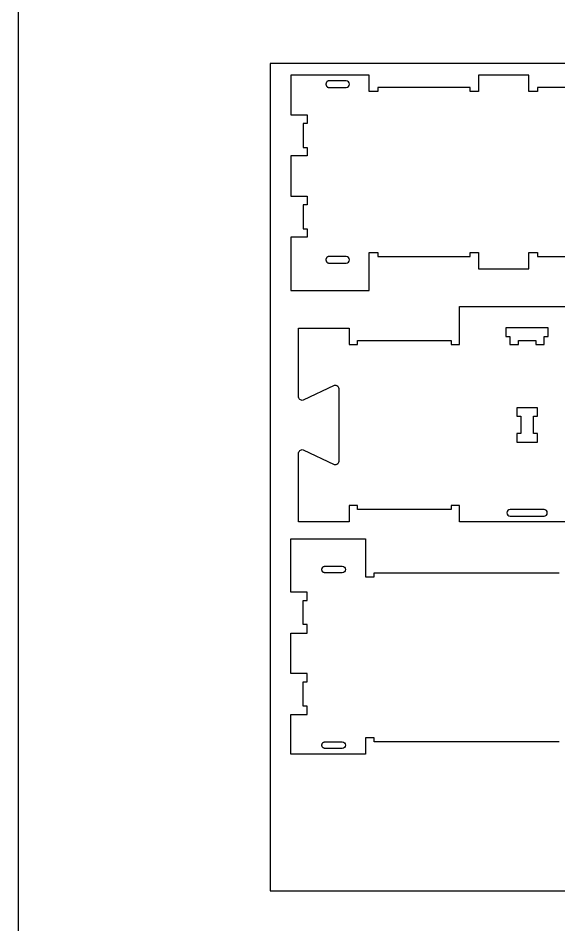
# Model space of a CAD drawing. Extents: x 2032 to 5216, y -10461 to -4867.
# Drawn here: x 2032 to 2830, y -8161 to -6824 of the extents above; entities that cross this region are included whole.
import ezdxf

# ---------------------------------------------------------------- set-up
doc = ezdxf.new("R2010")
doc.units = 0
for name, color, linetype in [('0_SHEET_SPRUCEPLY_2440X122', 1, 'CONTINUOUS'), ('3_ANYTOOL_CUTTHROUGH_INSID', 4, 'CONTINUOUS'), ('4_ANYTOOL_CUTTHROUGH_OUTSI', 5, 'CONTINUOUS'), ('DONOTCUT', 18, 'CONTINUOUS')]:
    doc.layers.add(name, color=color, linetype=linetype)

msp = doc.modelspace()

# ---------------------------------------------------------------- linework, layer by layer
at = {"layer": '0_SHEET_SPRUCEPLY_2440X122'}
msp.add_lwpolyline([(2403.9, -6891.2), (2403.9, -8111.2), (4843.9, -8111.2), (4843.9, -6891.2)], close=True, dxfattribs=at)
at = {"layer": '3_ANYTOOL_CUTTHROUGH_INSID', "color": 4}
for points in [[(2516.2, -6916.8), (2490.4, -6916.8), (2490.3, -6916.8), (2490.3, -6916.8), (2490.2, -6916.8), (2490.1, -6916.8), (2490, -6916.8), (2489.9, -6916.8), (2489.8, -6916.8), (2489.7, -6916.9), (2489.6, -6916.9), (2489.5, -6916.9), (2489.4, -6916.9), (2489.3, -6917), (2489.2, -6917), (2489.1, -6917), (2489, -6917.1), (2488.9, -6917.1), (2488.8, -6917.2), (2488.7, -6917.2), (2488.6, -6917.3), (2488.5, -6917.3), (2488.4, -6917.4), (2488.3, -6917.5), (2488.3, -6917.5), (2488.2, -6917.6), (2488.1, -6917.7), (2488, -6917.7), (2487.9, -6917.8), (2487.8, -6917.9), (2487.8, -6918), (2487.7, -6918), (2487.6, -6918.1), (2487.5, -6918.2), (2487.5, -6918.3), (2487.4, -6918.4), (2487.3, -6918.5), (2487.3, -6918.6), (2487.2, -6918.7), (2487.2, -6918.8), (2487.1, -6918.9), (2487, -6919), (2487, -6919.1), (2486.9, -6919.2), (2486.9, -6919.3), (2486.9, -6919.4), (2486.8, -6919.5), (2486.8, -6919.6), (2486.7, -6919.7), (2486.7, -6919.8), (2486.7, -6919.9), (2486.6, -6920), (2486.6, -6920.1), (2486.6, -6920.2), (2486.6, -6920.3), (2486.5, -6920.5), (2486.5, -6920.6), (2486.5, -6920.7), (2486.5, -6920.8), (2486.5, -6920.9), (2486.5, -6921), (2486.5, -6921.1), (2486.4, -6921.2), (2486.4, -6921.3), (2486.4, -6921.4), (2486.4, -6921.5), (2486.4, -6921.6), (2486.4, -6921.7), (2486.4, -6921.8), (2486.5, -6922), (2486.5, -6922.1), (2486.5, -6922.2), (2486.5, -6922.3), (2486.5, -6922.4), (2486.5, -6922.5), (2486.5, -6922.6), (2486.6, -6922.7), (2486.6, -6922.8), (2486.6, -6922.9), (2486.6, -6923), (2486.7, -6923.1), (2486.7, -6923.2), (2486.7, -6923.4), (2486.8, -6923.5), (2486.8, -6923.6), (2486.9, -6923.7), (2486.9, -6923.8), (2486.9, -6923.9), (2487, -6924), (2487, -6924.1), (2487.1, -6924.2), (2487.2, -6924.3), (2487.2, -6924.4), (2487.3, -6924.5), (2487.3, -6924.6), (2487.4, -6924.7), (2487.5, -6924.7), (2487.5, -6924.8), (2487.6, -6924.9), (2487.7, -6925), (2487.8, -6925.1), (2487.8, -6925.2), (2487.9, -6925.2), (2488, -6925.3), (2488.1, -6925.4), (2488.2, -6925.5), (2488.3, -6925.5), (2488.3, -6925.6), (2488.4, -6925.7), (2488.5, -6925.7), (2488.6, -6925.8), (2488.7, -6925.8), (2488.8, -6925.9), (2488.9, -6925.9), (2489, -6926), (2489.1, -6926), (2489.2, -6926), (2489.3, -6926.1), (2489.4, -6926.1), (2489.5, -6926.1), (2489.6, -6926.2), (2489.7, -6926.2), (2489.8, -6926.2), (2489.9, -6926.2), (2490, -6926.2), (2490.1, -6926.3), (2490.2, -6926.3), (2490.3, -6926.3), (2490.3, -6926.3), (2490.4, -6926.3), (2516.2, -6926.3, 1)], [(2516.2, -7185.3, 1), (2516.2, -7175.8), (2490.4, -7175.8), (2490.3, -7175.8), (2490.3, -7175.8), (2490.2, -7175.8), (2490.1, -7175.8), (2490, -7175.8), (2489.9, -7175.8), (2489.8, -7175.8), (2489.7, -7175.9), (2489.6, -7175.9), (2489.5, -7175.9), (2489.4, -7175.9), (2489.3, -7176), (2489.2, -7176), (2489.1, -7176), (2489, -7176.1), (2488.9, -7176.1), (2488.8, -7176.2), (2488.7, -7176.2), (2488.6, -7176.3), (2488.5, -7176.3), (2488.4, -7176.4), (2488.3, -7176.5), (2488.3, -7176.5), (2488.2, -7176.6), (2488.1, -7176.7), (2488, -7176.7), (2487.9, -7176.8), (2487.8, -7176.9), (2487.8, -7177), (2487.7, -7177), (2487.6, -7177.1), (2487.5, -7177.2), (2487.5, -7177.3), (2487.4, -7177.4), (2487.3, -7177.5), (2487.3, -7177.6), (2487.2, -7177.7), (2487.2, -7177.8), (2487.1, -7177.9), (2487, -7178), (2487, -7178.1), (2486.9, -7178.2), (2486.9, -7178.3), (2486.9, -7178.4), (2486.8, -7178.5), (2486.8, -7178.6), (2486.7, -7178.7), (2486.7, -7178.8), (2486.7, -7178.9), (2486.6, -7179), (2486.6, -7179.1), (2486.6, -7179.2), (2486.6, -7179.3), (2486.5, -7179.5), (2486.5, -7179.6), (2486.5, -7179.7), (2486.5, -7179.8), (2486.5, -7179.9), (2486.5, -7180), (2486.5, -7180.1), (2486.4, -7180.2), (2486.4, -7180.3), (2486.4, -7180.4), (2486.4, -7180.5), (2486.4, -7180.6), (2486.4, -7180.7), (2486.4, -7180.8), (2486.5, -7181), (2486.5, -7181.1), (2486.5, -7181.2), (2486.5, -7181.3), (2486.5, -7181.4), (2486.5, -7181.5), (2486.5, -7181.6), (2486.6, -7181.7), (2486.6, -7181.8), (2486.6, -7181.9), (2486.6, -7182), (2486.7, -7182.1), (2486.7, -7182.2), (2486.7, -7182.4), (2486.8, -7182.5), (2486.8, -7182.6), (2486.9, -7182.7), (2486.9, -7182.8), (2486.9, -7182.9), (2487, -7183), (2487, -7183.1), (2487.1, -7183.2), (2487.2, -7183.3), (2487.2, -7183.4), (2487.3, -7183.5), (2487.3, -7183.6), (2487.4, -7183.7), (2487.5, -7183.7), (2487.5, -7183.8), (2487.6, -7183.9), (2487.7, -7184), (2487.8, -7184.1), (2487.8, -7184.2), (2487.9, -7184.2), (2488, -7184.3), (2488.1, -7184.4), (2488.2, -7184.5), (2488.3, -7184.5), (2488.3, -7184.6), (2488.4, -7184.7), (2488.5, -7184.7), (2488.6, -7184.8), (2488.7, -7184.8), (2488.8, -7184.9), (2488.9, -7184.9), (2489, -7185), (2489.1, -7185), (2489.2, -7185), (2489.3, -7185.1), (2489.4, -7185.1), (2489.5, -7185.1), (2489.6, -7185.2), (2489.7, -7185.2), (2489.8, -7185.2), (2489.9, -7185.2), (2490, -7185.2), (2490.1, -7185.3), (2490.2, -7185.3), (2490.3, -7185.3), (2490.3, -7185.3), (2490.4, -7185.3)], [(2758.3, -7558.4), (2808.3, -7558.4, 1), (2808.3, -7548.9), (2758.3, -7548.9, 1)], [(2510.3, -7632.5, -1), (2510.3, -7642), (2484.5, -7642), (2484.5, -7642), (2484.4, -7642), (2484.3, -7642), (2484.2, -7642), (2484.1, -7641.9), (2484, -7641.9), (2483.9, -7641.9), (2483.8, -7641.9), (2483.7, -7641.9), (2483.6, -7641.8), (2483.5, -7641.8), (2483.4, -7641.8), (2483.3, -7641.7), (2483.2, -7641.7), (2483.1, -7641.7), (2483, -7641.6), (2482.9, -7641.6), (2482.8, -7641.5), (2482.7, -7641.5), (2482.6, -7641.4), (2482.5, -7641.4), (2482.4, -7641.3), (2482.4, -7641.2), (2482.3, -7641.2), (2482.2, -7641.1), (2482.1, -7641), (2482, -7640.9), (2481.9, -7640.9), (2481.9, -7640.8), (2481.8, -7640.7), (2481.7, -7640.6), (2481.6, -7640.5), (2481.6, -7640.5), (2481.5, -7640.4), (2481.4, -7640.3), (2481.4, -7640.2), (2481.3, -7640.1), (2481.3, -7640), (2481.2, -7639.9), (2481.1, -7639.8), (2481.1, -7639.7), (2481, -7639.6), (2481, -7639.5), (2481, -7639.4), (2480.9, -7639.3), (2480.9, -7639.2), (2480.8, -7639.1), (2480.8, -7638.9), (2480.8, -7638.8), (2480.7, -7638.7), (2480.7, -7638.6), (2480.7, -7638.5), (2480.7, -7638.4), (2480.6, -7638.3), (2480.6, -7638.2), (2480.6, -7638.1), (2480.6, -7638), (2480.6, -7637.9), (2480.6, -7637.8), (2480.6, -7637.7), (2480.5, -7637.5), (2480.5, -7637.4), (2480.5, -7637.3), (2480.5, -7637.2), (2480.5, -7637.1), (2480.5, -7637), (2480.5, -7636.9), (2480.6, -7636.8), (2480.6, -7636.7), (2480.6, -7636.6), (2480.6, -7636.5), (2480.6, -7636.4), (2480.6, -7636.3), (2480.6, -7636.2), (2480.7, -7636), (2480.7, -7635.9), (2480.7, -7635.8), (2480.7, -7635.7), (2480.8, -7635.6), (2480.8, -7635.5), (2480.8, -7635.4), (2480.9, -7635.3), (2480.9, -7635.2), (2481, -7635.1), (2481, -7635), (2481, -7634.9), (2481.1, -7634.8), (2481.1, -7634.7), (2481.2, -7634.6), (2481.3, -7634.5), (2481.3, -7634.4), (2481.4, -7634.3), (2481.4, -7634.2), (2481.5, -7634.1), (2481.6, -7634), (2481.6, -7633.9), (2481.7, -7633.8), (2481.8, -7633.7), (2481.9, -7633.7), (2481.9, -7633.6), (2482, -7633.5), (2482.1, -7633.4), (2482.2, -7633.4), (2482.3, -7633.3), (2482.4, -7633.2), (2482.4, -7633.2), (2482.5, -7633.1), (2482.6, -7633), (2482.7, -7633), (2482.8, -7632.9), (2482.9, -7632.9), (2483, -7632.8), (2483.1, -7632.8), (2483.2, -7632.7), (2483.3, -7632.7), (2483.4, -7632.7), (2483.5, -7632.6), (2483.6, -7632.6), (2483.7, -7632.6), (2483.8, -7632.6), (2483.9, -7632.5), (2484, -7632.5), (2484.1, -7632.5), (2484.2, -7632.5), (2484.3, -7632.5), (2484.4, -7632.5), (2484.5, -7632.5), (2484.5, -7632.5)], [(2510.3, -7901), (2484.5, -7901), (2484.5, -7901), (2484.4, -7901), (2484.3, -7901), (2484.2, -7901), (2484.1, -7900.9), (2484, -7900.9), (2483.9, -7900.9), (2483.8, -7900.9), (2483.7, -7900.9), (2483.6, -7900.8), (2483.5, -7900.8), (2483.4, -7900.8), (2483.3, -7900.7), (2483.2, -7900.7), (2483.1, -7900.7), (2483, -7900.6), (2482.9, -7900.6), (2482.8, -7900.5), (2482.7, -7900.5), (2482.6, -7900.4), (2482.5, -7900.4), (2482.4, -7900.3), (2482.4, -7900.2), (2482.3, -7900.2), (2482.2, -7900.1), (2482.1, -7900), (2482, -7899.9), (2481.9, -7899.9), (2481.9, -7899.8), (2481.8, -7899.7), (2481.7, -7899.6), (2481.6, -7899.5), (2481.6, -7899.5), (2481.5, -7899.4), (2481.4, -7899.3), (2481.4, -7899.2), (2481.3, -7899.1), (2481.3, -7899), (2481.2, -7898.9), (2481.1, -7898.8), (2481.1, -7898.7), (2481, -7898.6), (2481, -7898.5), (2481, -7898.4), (2480.9, -7898.3), (2480.9, -7898.2), (2480.8, -7898.1), (2480.8, -7897.9), (2480.8, -7897.8), (2480.7, -7897.7), (2480.7, -7897.6), (2480.7, -7897.5), (2480.7, -7897.4), (2480.6, -7897.3), (2480.6, -7897.2), (2480.6, -7897.1), (2480.6, -7897), (2480.6, -7896.9), (2480.6, -7896.8), (2480.6, -7896.7), (2480.5, -7896.5), (2480.5, -7896.4), (2480.5, -7896.3), (2480.5, -7896.2), (2480.5, -7896.1), (2480.5, -7896), (2480.5, -7895.9), (2480.6, -7895.8), (2480.6, -7895.7), (2480.6, -7895.6), (2480.6, -7895.5), (2480.6, -7895.4), (2480.6, -7895.3), (2480.6, -7895.2), (2480.7, -7895), (2480.7, -7894.9), (2480.7, -7894.8), (2480.7, -7894.7), (2480.8, -7894.6), (2480.8, -7894.5), (2480.8, -7894.4), (2480.9, -7894.3), (2480.9, -7894.2), (2481, -7894.1), (2481, -7894), (2481, -7893.9), (2481.1, -7893.8), (2481.1, -7893.7), (2481.2, -7893.6), (2481.3, -7893.5), (2481.3, -7893.4), (2481.4, -7893.3), (2481.4, -7893.2), (2481.5, -7893.1), (2481.6, -7893), (2481.6, -7892.9), (2481.7, -7892.8), (2481.8, -7892.7), (2481.9, -7892.7), (2481.9, -7892.6), (2482, -7892.5), (2482.1, -7892.4), (2482.2, -7892.4), (2482.3, -7892.3), (2482.4, -7892.2), (2482.4, -7892.2), (2482.5, -7892.1), (2482.6, -7892), (2482.7, -7892), (2482.8, -7891.9), (2482.9, -7891.9), (2483, -7891.8), (2483.1, -7891.8), (2483.2, -7891.7), (2483.3, -7891.7), (2483.4, -7891.7), (2483.5, -7891.6), (2483.6, -7891.6), (2483.7, -7891.6), (2483.8, -7891.6), (2483.9, -7891.5), (2484, -7891.5), (2484.1, -7891.5), (2484.2, -7891.5), (2484.3, -7891.5), (2484.4, -7891.5), (2484.5, -7891.5), (2484.5, -7891.5), (2510.3, -7891.5, -1)]]:
    msp.add_lwpolyline(points, format="xyb", close=True, dxfattribs=at)
for points in [[(2796, -7299.4), (2796, -7305.4), (2808.5, -7305.4), (2808.5, -7293.4), (2814.5, -7293.4), (2814.5, -7280.9), (2752, -7280.9), (2752, -7293.4), (2758, -7293.4), (2758, -7305.4), (2770.5, -7305.4), (2770.5, -7299.4)], [(2774, -7411.3), (2774, -7436.8), (2768, -7436.8), (2768, -7449.3), (2798.5, -7449.3), (2798.5, -7436.8), (2792.5, -7436.8), (2792.5, -7411.3), (2798.5, -7411.3), (2798.5, -7398.8), (2768, -7398.8), (2768, -7411.3)]]:
    msp.add_lwpolyline(points, close=True, dxfattribs=at)
at = {"layer": '4_ANYTOOL_CUTTHROUGH_OUTSI', "color": 5}
for points in [[(2936.5, -6926.3), (2798.5, -6926.3), (2798.5, -6932.3), (2786, -6932.3), (2786, -6908.3), (2711.5, -6908.3), (2711.5, -6932.3), (2699, -6932.3), (2699, -6926.3), (2598.7, -6926.3), (2562.8, -6926.3), (2562.8, -6932.3), (2550.3, -6932.3), (2550.3, -6908.3), (2434.8, -6908.3), (2434.8, -6966.8), (2458.8, -6966.8), (2458.8, -6979.3), (2452.8, -6979.3), (2452.8, -7014.8), (2458.8, -7014.8), (2458.8, -7027.3), (2434.8, -7027.3), (2434.8, -7086.8), (2458.8, -7086.8), (2458.8, -7099.3), (2452.8, -7099.3), (2452.8, -7134.8), (2458.8, -7134.8), (2458.8, -7147.3), (2434.8, -7147.3), (2434.8, -7194), (2434.8, -7206), (2434.8, -7225.8), (2550.3, -7225.8), (2550.3, -7169.8), (2562.8, -7169.8), (2562.8, -7175.8), (2598.7, -7175.8), (2699, -7175.8), (2699, -7169.8), (2711.5, -7169.8), (2711.5, -7193.8), (2786, -7193.8), (2786, -7169.8), (2798.5, -7169.8), (2798.5, -7175.8), (2936.5, -7175.8)], [(2830.7, -7891.5), (2792.9, -7891.5), (2557.5, -7891.5), (2557.5, -7885.5), (2545, -7885.5), (2545, -7909.5), (2434.8, -7909.5), (2434.8, -7851), (2458.8, -7851), (2458.8, -7838.5), (2452.8, -7838.5), (2452.8, -7803), (2458.8, -7803), (2458.8, -7790.5), (2434.8, -7790.5), (2434.8, -7731), (2458.8, -7731), (2458.8, -7718.5), (2452.8, -7718.5), (2452.8, -7683), (2458.8, -7683), (2458.8, -7670.5), (2434.8, -7670.5), (2434.8, -7623.7), (2434.8, -7611.7), (2434.8, -7592), (2545, -7592), (2545, -7648), (2557.5, -7648), (2557.5, -7642), (2792.9, -7642), (2830.7, -7642)]]:
    msp.add_lwpolyline(points, dxfattribs=at)
msp.add_lwpolyline([(2883, -7566.9), (2683.5, -7566.9), (2683.5, -7542.9), (2671, -7542.9), (2671, -7548.9), (2533, -7548.9), (2533, -7542.9), (2520.5, -7542.9), (2520.5, -7566.9), (2446, -7566.9), (2446, -7466.2), (2446, -7466.2, -0.461625), (2452.7, -7460.5), (2498.7, -7482.4), (2498.7, -7482.4), (2498.7, -7482.4, 0.220464), (2503.8, -7481, 0.220464), (2506, -7476.2), (2506, -7372, 0.220464), (2503.8, -7367.2, 0.220464), (2498.7, -7365.8), (2498.7, -7365.8), (2498.7, -7365.9), (2452.7, -7387.7), (2452.7, -7387.7, -0.218884), (2448, -7386.4, -0.220464), (2446, -7382), (2446, -7305.1), (2446, -7281.4), (2520.5, -7281.4), (2520.5, -7305.4), (2533, -7305.4), (2533, -7299.4), (2671, -7299.4), (2671, -7305.4), (2683.5, -7305.4), (2683.5, -7249.4), (2883, -7249.4)], format="xyb", dxfattribs=at)
at = {"layer": 'DONOTCUT'}
msp.add_lwpolyline([(2032.2, -10460.6), (5215.6, -10460.6), (5215.6, -4867.2), (2032.2, -4867.2)], close=True, dxfattribs=at)

doc.saveas('drawing.dxf')
